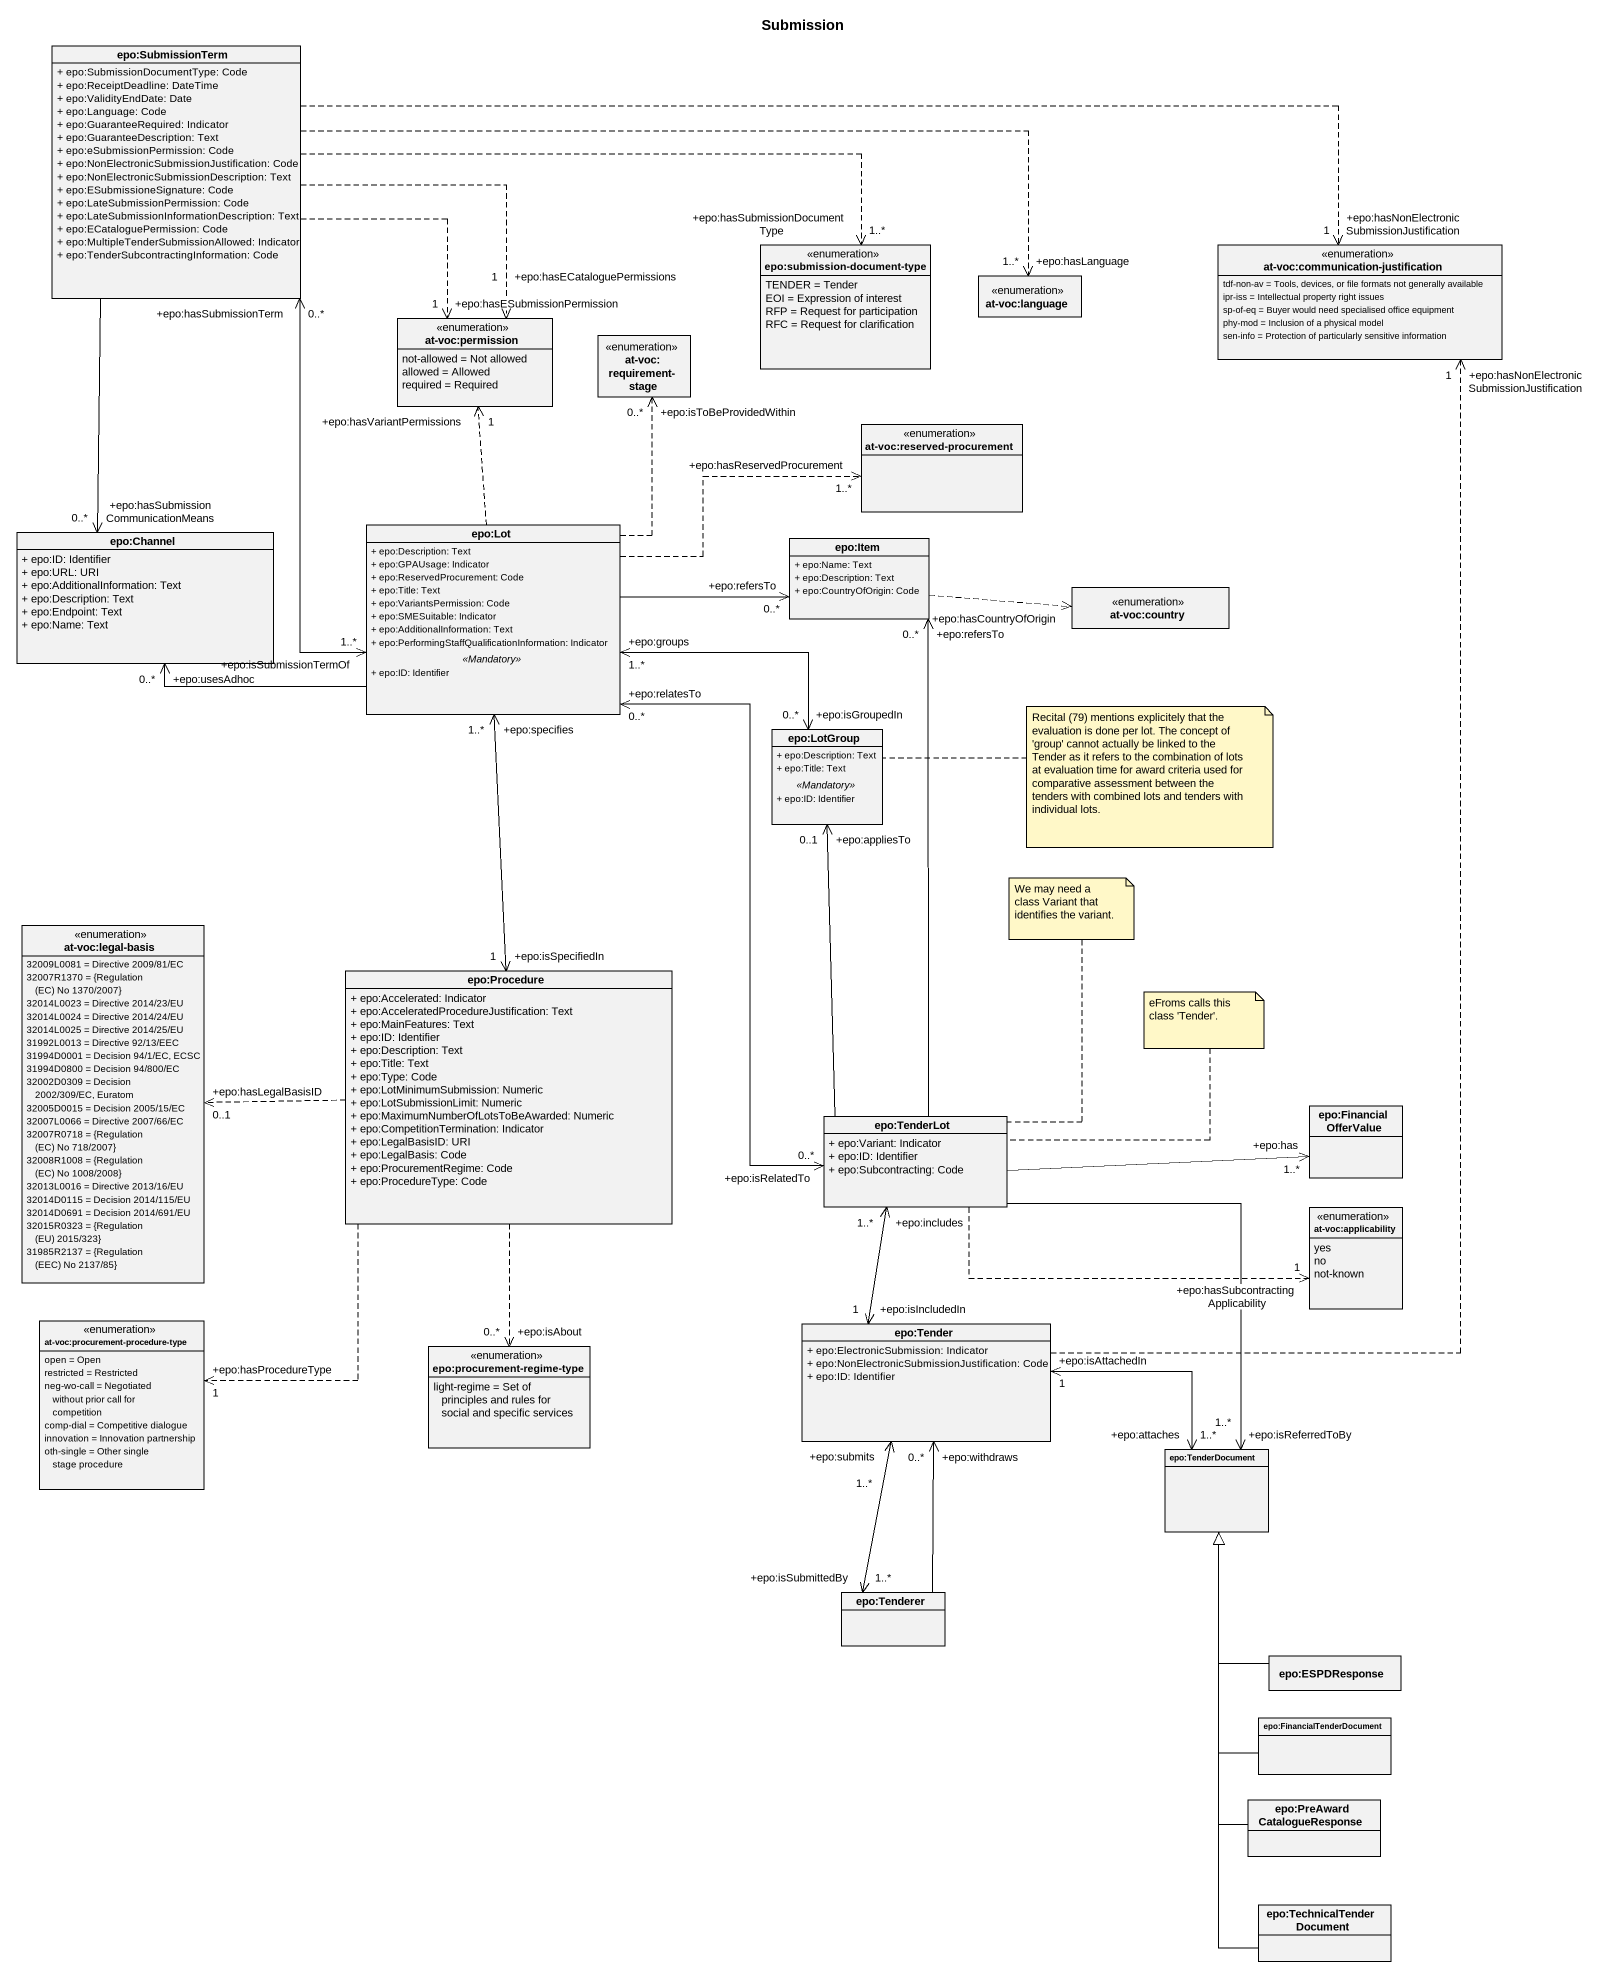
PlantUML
@startuml
title Submission
hide circle
hide empty members
skinparam classAttributeIconSize 0
class "epo:SubmissionTerm" as epo_SubmissionTerm {
  + epo:SubmissionDocumentType: Code
  + epo:ReceiptDeadline: DateTime
  + epo:ValidityEndDate: Date
  + epo:Language: Code
  + epo:GuaranteeRequired: Indicator
  + epo:GuaranteeDescription: Text
  + epo:eSubmissionPermission: Code
  + epo:NonElectronicSubmissionJustification: Code
  + epo:NonElectronicSubmissionDescription: Text
  + epo:ESubmissioneSignature: Code
  + epo:LateSubmissionPermission: Code
  + epo:LateSubmissionInformationDescription: Text
  + epo:ECataloguePermission: Code
  + epo:MultipleTenderSubmissionAllowed: Indicator
  + epo:TenderSubcontractingInformation: Code
}
enum "epo:submission-document-type" as epo_submission_document_type {
  TENDER = Tender
  EOI = Expression of interest
  RFP = Request for participation
  RFC = Request for clarification
}
enum "at-voc:language" as at_voc_language
enum "at-voc:communication-justification" as at_voc_communication {
  tdf-non-av = Tools, devices, or file formats not generally available
  ipr-iss = Intellectual property right issues
  sp-of-eq = Buyer would need specialised office equipment
  phy-mod = Inclusion of a physical model
  sen-info = Protection of particularly sensitive information
}
enum "at-voc:permission" as at_voc_permission {
  not-allowed = Not allowed
  allowed = Allowed
  required = Required
}
enum "at-voc:requirement-stage" as at_voc_requirement_stage
enum "at-voc:reserved-procurement" as at_voc_reserved_procurement
class "epo:Channel" as epo_Channel {
  + epo:ID: Identifier
  + epo:URL: URI
  + epo:AdditionalInformation: Text
  + epo:Description: Text
  + epo:Endpoint: Text
  + epo:Name: Text
}
class "epo:Lot" as epo_Lot {
  + epo:Description: Text
  + epo:GPAUsage: Indicator
  + epo:ReservedProcurement: Code
  + epo:Title: Text
  + epo:VariantsPermission: Code
  + epo:SMESuitable: Indicator
  + epo:AdditionalInformation: Text
  + epo:PerformingStaffQualificationInformation: Indicator
  .. <<Mandatory>> ..
  + epo:ID: Identifier
}
class "epo:Item" as epo_Item {
  + epo:Name: Text
  + epo:Description: Text
  + epo:CountryOfOrigin: Code
}
enum "at-voc:country" as at_voc_country
class "epo:LotGroup" as epo_LotGroup {
  + epo:Description: Text
  + epo:Title: Text
  .. <<Mandatory>> ..
  + epo:ID: Identifier
}
enum "at-voc:legal-basis" as at_voc_legal_basis {
  32009L0081 = Directive 2009/81/EC
  {field} 32007R1370 = {Regulation (EC) No 1370/2007}
  32014L0023 = Directive 2014/23/EU
  32014L0024 = Directive 2014/24/EU
  32014L0025 = Directive 2014/25/EU
  31992L0013 = Directive 92/13/EEC
  31994D0001 = Decision 94/1/EC, ECSC
  31994D0800 = Decision 94/800/EC
  32002D0309 = Decision 2002/309/EC, Euratom
  32005D0015 = Decision 2005/15/EC
  32007L0066 = Directive 2007/66/EC
  {field} 32007R0718 = {Regulation (EC) No 718/2007}
  {field} 32008R1008 = {Regulation (EC) No 1008/2008}
  32013L0016 = Directive 2013/16/EU
  32014D0115 = Decision 2014/115/EU
  32014D0691 = Decision 2014/691/EU
  {field} 32015R0323 = {Regulation (EU) 2015/323}
  {field} 31985R2137 = {Regulation (EEC) No 2137/85}
}
class "epo:Procedure" as epo_Procedure {
  + epo:Accelerated: Indicator
  + epo:AcceleratedProcedureJustification: Text
  + epo:MainFeatures: Text
  + epo:ID: Identifier
  + epo:Description: Text
  + epo:Title: Text
  + epo:Type: Code
  + epo:LotMinimumSubmission: Numeric
  + epo:LotSubmissionLimit: Numeric
  + epo:MaximumNumberOfLotsToBeAwarded: Numeric
  + epo:CompetitionTermination: Indicator
  + epo:LegalBasisID: URI
  + epo:LegalBasis: Code
  + epo:ProcurementRegime: Code
  + epo:ProcedureType: Code
}
class "epo:TenderLot" as epo_TenderLot {
  + epo:Variant: Indicator
  + epo:ID: Identifier
  + epo:Subcontracting: Code
}
class "epo:FinancialOfferValue" as epo_FinancialOfferValue
enum "at-voc:applicability" as at_voc_applicability {
  yes
  no
  not-known
}
enum "at-voc:procurement-procedure-type" as at_voc_procurement {
  open = Open
  restricted = Restricted
  neg-wo-call = Negotiated without prior call for competition
  comp-dial = Competitive dialogue
  innovation = Innovation partnership
  oth-single = Other single stage procedure
}
enum "epo:procurement-regime-type" as epo_procurement_regime_type {
  light-regime = Set of principles and rules for social and specific services
}
class "epo:Tender" as epo_Tender {
  + epo:ElectronicSubmission: Indicator
  + epo:NonElectronicSubmissionJustification: Code
  + epo:ID: Identifier
}
class "epo:TenderDocument" as epo_TenderDocument
class "epo:Tenderer" as epo_Tenderer
class "epo:ESPDResponse" as epo_ESPDResponse
class "epo:FinancialTenderDocument" as epo_FinancialTenderDocument
class "epo:PreAwardCatalogueResponse" as epo_PreAwardCatalogueRespons
class "epo:TechnicalTenderDocument" as epo_TechnicalTenderDocument
epo_SubmissionTerm .right.> "+epo:hasSubmissionDocumentType\n1..*" epo_submission_document_type
epo_SubmissionTerm .right.> "+epo:hasLanguage\n1..*" at_voc_language
epo_SubmissionTerm .right.> "+epo:hasNonElectronicSubmissionJustification\n1" at_voc_communication
epo_SubmissionTerm ..> "+epo:hasESubmissionPermission\n1" at_voc_permission
epo_SubmissionTerm ..> "+epo:hasECataloguePermissions\n1" at_voc_permission
epo_SubmissionTerm --> "+epo:hasSubmissionCommunicationMeans\n0..*" epo_Channel
epo_SubmissionTerm "+epo:hasSubmissionTerm\n0..*" <--> "+epo:isSubmissionTermOf\n1..*" epo_Lot
epo_Lot .up.> "+epo:hasVariantPermissions\n1" at_voc_permission
epo_Lot .up.> "+epo:isToBeProvidedWithin\n0..*" at_voc_requirement_stage
epo_Lot .right.> "+epo:hasReservedProcurement\n1..*" at_voc_reserved_procurement
epo_Lot -left-> "+epo:usesAdhoc\n0..*" epo_Channel
epo_Lot -right-> "+epo:refersTo\n0..*" epo_Item
epo_Lot "+epo:groups\n1..*" <-right-> "+epo:isGroupedIn\n0..*" epo_LotGroup
epo_Item .right.> "+epo:hasCountryOfOrigin" at_voc_country
epo_Procedure "+epo:isSpecifiedIn\n1" <-up-> "+epo:specifies\n1..*" epo_Lot
epo_Procedure .left.> "+epo:hasLegalBasisID\n0..1" at_voc_legal_basis
epo_Procedure ..> "+epo:hasProcedureType\n1" at_voc_procurement
epo_Procedure ..> "+epo:isAbout\n0..*" epo_procurement_regime_type
epo_TenderLot "+epo:isRelatedTo\n0..*" <-up-> "+epo:relatesTo\n0..*" epo_Lot
epo_TenderLot -up-> "+epo:refersTo\n0..*" epo_Item
epo_TenderLot -up-> "+epo:appliesTo\n0..1" epo_LotGroup
epo_TenderLot -right-> "+epo:has\n1..*" epo_FinancialOfferValue
epo_TenderLot .right.> "+epo:hasSubcontractingApplicability\n1" at_voc_applicability
epo_TenderLot --> "+epo:isReferredToBy\n1..*" epo_TenderDocument
epo_Tender .up.> "+epo:hasNonElectronicSubmissionJustification\n1" at_voc_communication
epo_Tender "+epo:isIncludedIn\n1" <-up-> "+epo:includes\n1..*" epo_TenderLot
epo_Tender "+epo:isAttachedIn\n1" <-right-> "+epo:attaches\n1..*" epo_TenderDocument
epo_Tenderer -up-> "+epo:withdraws\n0..*" epo_Tender
epo_Tenderer "+epo:isSubmittedBy\n1..*" <-up-> "+epo:submits\n1..*" epo_Tender
epo_ESPDResponse -up-|> epo_TenderDocument
epo_FinancialTenderDocument -up-|> epo_TenderDocument
epo_PreAwardCatalogueRespons -up-|> epo_TenderDocument
epo_TechnicalTenderDocument -up-|> epo_TenderDocument
note right of epo_LotGroup : Recital (79) mentions explicitely that the evaluation is done per lot. The concept of 'group' cannot actually be linked to the Tender as it refers to the combination of lots at evaluation time for award criteria used for comparative assessment between the tenders with combined lots and tenders with individual lots.
note top of epo_TenderLot : We may need a class Variant that identifies the variant.
note right of epo_TenderLot : eFroms calls this class 'Tender'.
@enduml
